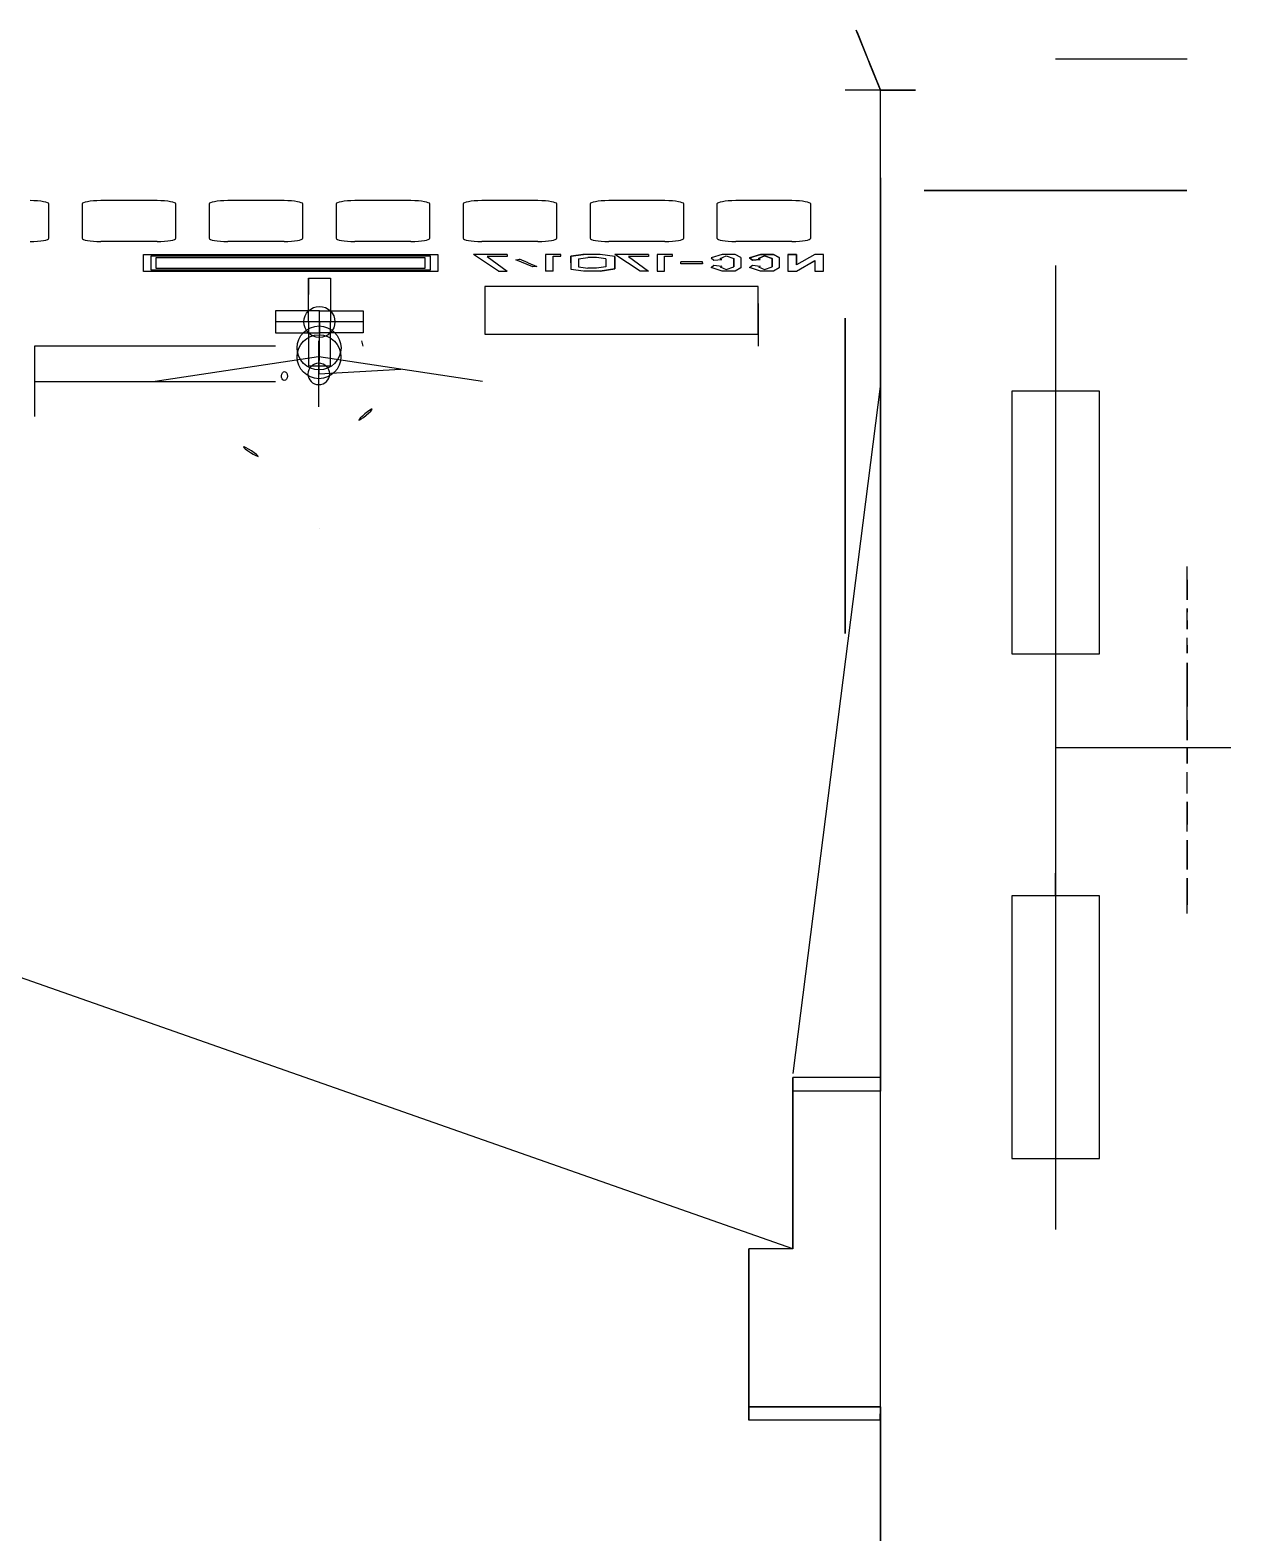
# Model space of a CAD drawing. Header units: inches. Extents: x -4.5 to 5.9, y -13.1 to 0.3.
# Drawn here: x -0.97 to 5.88, y -8.46 to 0.12 of the extents above; entities that cross this region are included whole.
import ezdxf

# ---------------------------------------------------------------- set-up
doc = ezdxf.new("R2010")
doc.units = ezdxf.units.IN
doc.header["$MEASUREMENT"] = 0

msp = doc.modelspace()

# ---------------------------------------------------------------- linework, layer by layer
for p, q in [((3.7385, 0.1167, 7.431), (3.7469, 0.0957, 7.6171)), ((3.8076, -0.0561, 7.4083), (3.7385, 0.1167, 7.431)), ((3.7469, 0.0957, 7.6171), (3.816, -0.0771, 7.5944)), ((3.816, -0.0771, 7.5944), (3.8076, -0.0561, 7.4083)), ((4.8758, -0.0481, 5.2291), (5.6258, -0.0481, 5.2291)), ((4.0758, -0.2265, 7.5804), (3.8758, -0.2265, 7.5804)), ((3.8758, -0.2265, 7.5804), (3.8758, -0.2265, 7.3804)), ((3.8758, -0.2265, 7.3804), (4.0758, -0.2265, 7.3804)), ((4.0758, -0.2265, 7.3804), (4.0758, -0.2265, 7.5804)), ((3.6758, -3.3265, 5.0971), (3.6758, -1.5265, 5.0971)), ((3.6758, -1.5265, 5.0971), (3.6758, -3.3265, 5.0971)), ((3.6758, -2.3265, 5.0971), (3.6758, -1.5265, 5.0971)), ((0.4258, -1.6874, 6.8471), (-0.9492, -1.6874, 6.8471)), ((-0.9492, -1.6874, 6.8471), (-0.9492, -2.0874, 6.8471)), ((0.671, -1.7473, 6.2622), (-0.2617, -1.8874, 6.8471)), ((1.6061, -1.8874, 6.8471), (0.6734, -1.7473, 6.2622)), ((0.6722, -1.8451, 7.0153), (1.1397, -1.8173, 6.5546)), ((-0.9492, -1.8874, 6.8471), (0.4258, -1.8874, 6.8471)), ((0.6758, -2.7265, 5.8471), (0.6758, -2.7265, 5.8471)), ((3.1258, -6.8372, 8.4506), (3.1258, -7.7376, 8.4506)), ((3.8758, -8.4172, 8.2308), (3.8758, -8.3372, 8.4506))]:
    msp.add_line(p, q)
at = {"extrusion": (0.928477, 0.371391, 1.20771e-14)}
for p, q in [((3.8076, -0.0561, 7.4083), (3.8758, -0.2265, 7.3804)), ((3.8758, -0.2265, 7.5804), (3.816, -0.0771, 7.5944))]:
    msp.add_line(p, q, dxfattribs=at)
at = {"extrusion": (1.83697e-16, 1, -6.12323e-17)}
for p, q in [((3.8758, -0.2265, 7.3804), (3.6758, -0.2265, 7.3804)), ((3.8758, -0.2265, 7.5804), (3.6758, -0.2265, 7.5804))]:
    msp.add_line(p, q, dxfattribs=at)
at = {"extrusion": (-4.64133e-15, 0.969925, -0.243405)}
msp.add_line((3.8758, -0.2265, 7.3804), (3.6758, -0.2265, 7.3804), dxfattribs=at)
at = {"extrusion": (1, -1.83697e-16, -4.28626e-16)}
msp.add_line((3.8758, -9.7188, 7.3804), (3.8758, -0.2265, 7.3804), dxfattribs=at)
at = {"extrusion": (1, 1.04157e-15, -1.11826e-15)}
for p, q in [((3.8758, -0.7265, 8.4506), (3.8758, -0.9315, 8.011)), ((3.8758, -0.7265, 8.4506), (3.8758, -1.9016, 8.4506)), ((3.8758, -0.9315, 8.011), (3.8758, -5.8592, 8.011))]:
    msp.add_line(p, q, dxfattribs=at)
at = {"extrusion": (1.81435e-16, 0.987688, 0.156434)}
for p, q in [((-0.2504, -0.8562, 9.7735), (-0.5711, -0.8562, 9.7735)), ((0.4739, -0.8562, 9.7735), (0.1533, -0.8562, 9.7735)), ((1.1983, -0.8562, 9.7735), (0.8777, -0.8562, 9.7735)), ((1.9227, -0.8562, 9.7735), (1.6021, -0.8562, 9.7735)), ((2.6471, -0.8562, 9.7735), (2.3264, -0.8562, 9.7735)), ((3.3714, -0.8562, 9.7735), (3.0508, -0.8562, 9.7735)), ((-0.8679, -1.0713, 11.1319), (-0.8679, -0.8751, 9.893)), ((-0.6779, -0.8751, 9.893), (-0.6779, -1.0713, 11.1319)), ((-0.1436, -1.0713, 11.1319), (-0.1436, -0.8751, 9.893)), ((0.0464, -0.8751, 9.893), (0.0464, -1.0713, 11.1319)), ((0.5808, -1.0713, 11.1319), (0.5808, -0.8751, 9.893)), ((0.7708, -0.8751, 9.893), (0.7708, -1.0713, 11.1319)), ((1.3052, -1.0713, 11.1319), (1.3052, -0.8751, 9.893)), ((1.4952, -0.8751, 9.893), (1.4952, -1.0713, 11.1319)), ((2.0296, -1.0713, 11.1319), (2.0296, -0.8751, 9.893)), ((2.2196, -0.8751, 9.893), (2.2196, -1.0713, 11.1319)), ((2.7539, -1.0713, 11.1319), (2.7539, -0.8751, 9.893)), ((2.9439, -0.8751, 9.893), (2.9439, -1.0713, 11.1319)), ((3.4783, -1.0713, 11.1319), (3.4783, -0.8751, 9.893)), ((-0.2504, -1.0903, 11.2514), (-0.5711, -1.0903, 11.2514)), ((0.4739, -1.0903, 11.2514), (0.1533, -1.0903, 11.2514)), ((1.1983, -1.0903, 11.2514), (0.8777, -1.0903, 11.2514)), ((1.9227, -1.0903, 11.2514), (1.6021, -1.0903, 11.2514)), ((2.6471, -1.0903, 11.2514), (2.3264, -1.0903, 11.2514)), ((3.3714, -1.0903, 11.2514), (3.0508, -1.0903, 11.2514))]:
    msp.add_line(p, q, dxfattribs=at)
at = {"color": 250, "extrusion": (1.7824e-16, 0.970296, -0.241922)}
for p, q in [((1.6983, -1.2583, 8.5596), (1.5552, -1.1634, 8.94)), ((1.7471, -1.1634, 8.94), (1.5552, -1.1634, 8.94)), ((1.7471, -1.1753, 8.8924), (1.6323, -1.1753, 8.8924)), ((1.6323, -1.1753, 8.8924), (1.7471, -1.2583, 8.5596)), ((1.7471, -1.1634, 8.94), (1.7471, -1.1753, 8.8924)), ((1.7961, -1.1933, 8.8203), (1.8173, -1.1903, 8.8321)), ((1.8941, -1.2343, 8.6556), (1.7961, -1.1933, 8.8203)), ((1.8663, -1.2108, 8.7498), (1.8173, -1.1903, 8.8321)), ((1.9662, -1.1634, 8.94), (1.9662, -1.2583, 8.5596)), ((2.0532, -1.1634, 8.94), (1.9662, -1.1634, 8.94)), ((2.0088, -1.2583, 8.5596), (2.0088, -1.1734, 8.8999)), ((2.0088, -1.1734, 8.8999), (2.0532, -1.1734, 8.8999)), ((2.0532, -1.1734, 8.8999), (2.0532, -1.1634, 8.94)), ((2.1103, -1.1741, 8.8972), (2.1828, -1.1639, 8.9378)), ((2.1103, -1.2108, 8.7498), (2.1103, -1.1741, 8.8972)), ((2.1103, -1.179, 8.8775), (2.1103, -1.2476, 8.6024)), ((2.1533, -1.1882, 8.8407), (2.2077, -1.1806, 8.8712)), ((2.1533, -1.1882, 8.8407), (2.1533, -1.2338, 8.6578)), ((2.2768, -1.1634, 8.94), (2.1788, -1.1634, 8.94)), ((2.256, -1.1806, 8.8712), (2.2077, -1.1806, 8.8712)), ((2.3104, -1.1882, 8.8407), (2.256, -1.1806, 8.8712)), ((2.3617, -1.1753, 8.8924), (2.2768, -1.1634, 8.94)), ((2.3104, -1.1882, 8.8407), (2.3104, -1.2338, 8.6578)), ((2.5536, -1.1634, 8.94), (2.3617, -1.1634, 8.94)), ((2.5047, -1.2583, 8.5596), (2.3617, -1.1634, 8.94)), ((2.3617, -1.1753, 8.8924), (2.3617, -1.2464, 8.6072)), ((2.5536, -1.1753, 8.8924), (2.4388, -1.1753, 8.8924)), ((2.4388, -1.1753, 8.8924), (2.5536, -1.2583, 8.5596)), ((2.5536, -1.1634, 8.94), (2.5536, -1.1753, 8.8924)), ((2.6516, -1.1634, 8.94), (2.6026, -1.1634, 8.94)), ((2.6026, -1.1634, 8.94), (2.6026, -1.2583, 8.5596)), ((2.6452, -1.2583, 8.5596), (2.6452, -1.1734, 8.8999)), ((2.6452, -1.1734, 8.8999), (2.6895, -1.1734, 8.8999)), ((2.6895, -1.1634, 8.94), (2.6516, -1.1634, 8.94)), ((2.6895, -1.1734, 8.8999), (2.6895, -1.1634, 8.94)), ((2.9739, -1.1634, 8.94), (2.91, -1.1831, 8.8609)), ((2.91, -1.1831, 8.8609), (2.9267, -1.1967, 8.8064)), ((2.9267, -1.1967, 8.8064), (2.9719, -1.1921, 8.8248)), ((2.9625, -1.1868, 8.8464), (2.9967, -1.1718, 8.9065)), ((2.9719, -1.1921, 8.8248), (2.9625, -1.1868, 8.8464)), ((3.0469, -1.1634, 8.94), (2.9739, -1.1634, 8.94)), ((2.9967, -1.1718, 8.9065), (3.0393, -1.1875, 8.8432)), ((3.0393, -1.2341, 8.6564), (3.0393, -1.1867, 8.8466)), ((3.0393, -1.1875, 8.8432), (3.0393, -1.235, 8.653)), ((3.0799, -1.1812, 8.8687), (3.0469, -1.1634, 8.94)), ((3.0799, -1.1812, 8.8687), (3.0799, -1.2405, 8.6309)), ((3.1928, -1.1634, 8.94), (3.1289, -1.1831, 8.8609)), ((3.1289, -1.1831, 8.8609), (3.1456, -1.1967, 8.8064)), ((3.1456, -1.1967, 8.8064), (3.1907, -1.1921, 8.8248)), ((3.1814, -1.1868, 8.8464), (3.2156, -1.1718, 8.9065)), ((3.1907, -1.1921, 8.8248), (3.1814, -1.1868, 8.8464)), ((3.2658, -1.1634, 8.94), (3.1928, -1.1634, 8.94)), ((3.2156, -1.1718, 8.9065), (3.2581, -1.1875, 8.8432)), ((3.2581, -1.2341, 8.6564), (3.2581, -1.1867, 8.8466)), ((3.2581, -1.1875, 8.8432), (3.2581, -1.235, 8.653)), ((3.2988, -1.1812, 8.8687), (3.2658, -1.1634, 8.94)), ((3.2988, -1.1812, 8.8687), (3.2988, -1.2405, 8.6309)), ((3.3968, -1.1634, 8.94), (3.3968, -1.2227, 8.7022)), ((1.6983, -1.2583, 8.5596), (1.7471, -1.2583, 8.5596)), ((1.8663, -1.2108, 8.7498), (1.9153, -1.2314, 8.6674)), ((1.9153, -1.2314, 8.6674), (1.8941, -1.2343, 8.6556)), ((2.0088, -1.2583, 8.5596), (1.9662, -1.2583, 8.5596)), ((2.1103, -1.2476, 8.6024), (2.1828, -1.2577, 8.5617)), ((2.1533, -1.2338, 8.6578), (2.2077, -1.2414, 8.6273)), ((2.2768, -1.2583, 8.5596), (2.1869, -1.2583, 8.5596)), ((2.256, -1.2414, 8.6273), (2.2077, -1.2414, 8.6273)), ((2.3104, -1.2338, 8.6578), (2.256, -1.2414, 8.6273)), ((2.3617, -1.2464, 8.6072), (2.2768, -1.2583, 8.5596)), ((2.5536, -1.2583, 8.5596), (2.5047, -1.2583, 8.5596)), ((2.6026, -1.2583, 8.5596), (2.6452, -1.2583, 8.5596)), ((2.861, -1.2049, 8.7736), (2.7385, -1.2049, 8.7736)), ((2.7385, -1.2168, 8.726), (2.7385, -1.2049, 8.7736)), ((2.861, -1.2168, 8.726), (2.7385, -1.2168, 8.726)), ((2.861, -1.2108, 8.7498), (2.861, -1.2049, 8.7736)), ((2.861, -1.2108, 8.7498), (2.861, -1.2168, 8.726)), ((2.91, -1.2385, 8.6387), (2.9267, -1.2249, 8.6932)), ((2.9739, -1.2583, 8.5596), (2.91, -1.2385, 8.6387)), ((2.9267, -1.2249, 8.6932), (2.9719, -1.2295, 8.6748)), ((2.9719, -1.2295, 8.6748), (2.9625, -1.2349, 8.6532)), ((2.9625, -1.2349, 8.6532), (2.9967, -1.2499, 8.5931)), ((3.0469, -1.2583, 8.5596), (2.9739, -1.2583, 8.5596)), ((2.9967, -1.2499, 8.5931), (3.0393, -1.2341, 8.6564)), ((3.0799, -1.2405, 8.6309), (3.0469, -1.2583, 8.5596)), ((3.1289, -1.2385, 8.6387), (3.1456, -1.2249, 8.6932)), ((3.1928, -1.2583, 8.5596), (3.1289, -1.2385, 8.6387)), ((3.1456, -1.2249, 8.6932), (3.1907, -1.2295, 8.6748)), ((3.1907, -1.2295, 8.6748), (3.1814, -1.2349, 8.6532)), ((3.1814, -1.2349, 8.6532), (3.2156, -1.2499, 8.5931)), ((3.2658, -1.2583, 8.5596), (3.1928, -1.2583, 8.5596)), ((3.2156, -1.2499, 8.5931), (3.2581, -1.2341, 8.6564)), ((3.2988, -1.2405, 8.6309), (3.2658, -1.2583, 8.5596)), ((3.3478, -1.2583, 8.5596), (3.3968, -1.2583, 8.5596))]:
    msp.add_line(p, q, dxfattribs=at)
at = {"extrusion": (0.035135, -1.56031e-17, -0.999383)}
for p, q in [((4.8758, -1.2265, 7.428), (4.8758, -6.7265, 7.428)), ((4.8758, -3.9765, 7.428), (5.8758, -3.9765, 7.4632))]:
    msp.add_line(p, q, dxfattribs=at)
at = {"color": 52}
for p, q in [((0.6133, -1.2981, 4.6354), (0.6133, -1.3919, 4.7291)), ((0.9258, -1.5481, 4.7291), (0.4258, -1.5481, 4.7291)), ((0.6758, -1.5481, 4.7291), (0.6722, -1.8451, 7.0153))]:
    msp.add_line(p, q, dxfattribs=at)
at = {"extrusion": (1.712e-15, 0.969925, -0.243405)}
msp.add_line((3.1785, -1.444, 7.817), (3.1785, -1.6874, 6.8471), dxfattribs=at)
at = {"extrusion": (1, -6.27786e-16, 2.22045e-16)}
for p, q in [((4.8758, -1.5543, 7.428), (4.8758, -1.9426, 5.9791)), ((4.8758, -1.9426, 5.9791), (4.8758, -2.072, 5.4962)), ((4.8758, -4.822, 5.9791), (4.8758, -4.6926, 5.4962)), ((4.8758, -4.822, 5.9791), (4.8758, -5.2102, 7.428))]:
    msp.add_line(p, q, dxfattribs=at)
at = {"color": 52, "extrusion": (-4.29631e-16, -0.243405, -0.969925)}
msp.add_line((0.6722, -2.0333, 7.0626), (0.6722, -1.657, 6.9681), dxfattribs=at)
at = {"color": 52, "extrusion": (1.712e-15, 0.969925, -0.243405)}
msp.add_line((0.9258, -1.6874, 6.8471), (0.9186, -1.657, 6.9681), dxfattribs=at)
at = {"extrusion": (-1, -1.45349e-16, 7.5086e-16)}
msp.add_line((3.6758, -1.6874, 6.8471), (3.6758, -2.0874, 6.8471), dxfattribs=at)
at = {"extrusion": (1, 1.45349e-16, -7.34788e-16)}
for p, q in [((3.8758, -1.9016, 8.011), (3.3758, -5.8372, 7.886)), ((3.8758, -1.9016, 8.4506), (3.8758, -5.9367, 8.4506)), ((3.8758, -6.3581, 10.8405), (3.8758, -5.8372, 7.886)), ((3.8758, -8.3372, 8.4506), (3.8758, -7.7376, 8.4506))]:
    msp.add_line(p, q, dxfattribs=at)
at = {"extrusion": (-3.67394e-16, 1, 1.17947e-16)}
msp.add_line((3.6758, -3.3265, 5.0971), (3.6758, -2.3265, 5.0971), dxfattribs=at)
at = {"extrusion": (1.83697e-16, 1, 0)}
msp.add_line((3.6758, -2.7265, 6.8471), (3.6758, -2.7265, 5.8471), dxfattribs=at)
at = {"color": 250, "extrusion": (1, -3.06162e-16, 3.06162e-16)}
for p, q in [((5.6258, -3.0854, 5.0347), (5.6258, -2.9435, 5.4235)), ((5.6258, -3.1339, 5.4235), (5.6258, -2.9435, 5.4235)), ((5.6258, -3.1339, 5.3749), (5.6258, -3.02, 5.3749)), ((5.6258, -3.02, 5.3749), (5.6258, -3.1339, 5.0347)), ((5.6258, -3.0854, 5.0347), (5.6258, -3.1339, 5.0347)), ((5.6258, -3.1339, 5.4235), (5.6258, -3.1339, 5.3749)), ((5.6258, -3.2797, 5.1328), (5.6258, -3.1825, 5.3012)), ((5.6258, -3.1825, 5.3012), (5.6258, -3.2035, 5.3133)), ((5.6258, -3.2521, 5.2291), (5.6258, -3.2035, 5.3133)), ((5.6258, -3.2521, 5.2291), (5.6258, -3.3007, 5.145)), ((5.6258, -3.3007, 5.145), (5.6258, -3.2797, 5.1328)), ((5.6258, -3.3512, 5.4235), (5.6258, -3.3512, 5.0347)), ((5.6258, -3.4375, 5.4235), (5.6258, -3.3512, 5.4235)), ((5.6258, -3.3935, 5.0347), (5.6258, -3.3512, 5.0347)), ((5.6258, -3.3935, 5.0347), (5.6258, -3.3935, 5.3826)), ((5.6258, -3.3935, 5.3826), (5.6258, -3.4375, 5.3826)), ((5.6258, -3.4375, 5.3826), (5.6258, -3.4375, 5.4235)), ((5.6258, -3.4942, 5.2291), (5.6258, -3.4942, 5.3799)), ((5.6258, -3.4942, 5.3597), (5.6258, -3.4942, 5.0784)), ((5.6258, -3.4942, 5.0784), (5.6258, -3.5661, 5.0369)), ((5.6258, -3.4942, 5.3799), (5.6258, -3.5661, 5.4214)), ((5.6258, -3.5367, 5.1351), (5.6258, -3.5907, 5.104)), ((5.6258, -3.5367, 5.3221), (5.6258, -3.5907, 5.3532)), ((5.6258, -3.5367, 5.3221), (5.6258, -3.5367, 5.1351)), ((5.6258, -3.6593, 5.4235), (5.6258, -3.562, 5.4235)), ((5.6258, -3.6593, 5.0347), (5.6258, -3.5701, 5.0347)), ((5.6258, -3.6386, 5.3532), (5.6258, -3.5907, 5.3532)), ((5.6258, -3.6386, 5.104), (5.6258, -3.5907, 5.104)), ((5.6258, -3.6926, 5.1351), (5.6258, -3.6386, 5.104)), ((5.6258, -3.6926, 5.3221), (5.6258, -3.6386, 5.3532)), ((5.6258, -3.7434, 5.0833), (5.6258, -3.6593, 5.0347)), ((5.6258, -3.7434, 5.3749), (5.6258, -3.6593, 5.4235)), ((5.6258, -3.6926, 5.3221), (5.6258, -3.6926, 5.1351)), ((5.6258, -3.7434, 5.3749), (5.6258, -3.7434, 5.0833)), ((5.6258, -3.9338, 5.4235), (5.6258, -3.7434, 5.4235)), ((5.6258, -3.8853, 5.0347), (5.6258, -3.7434, 5.4235)), ((5.6258, -3.9338, 5.3749), (5.6258, -3.8199, 5.3749)), ((5.6258, -3.8199, 5.3749), (5.6258, -3.9338, 5.0347)), ((5.6258, -3.9338, 5.0347), (5.6258, -3.8853, 5.0347)), ((5.6258, -3.9338, 5.4235), (5.6258, -3.9338, 5.3749)), ((5.6258, -4.031, 5.4235), (5.6258, -3.9824, 5.4235)), ((5.6258, -3.9824, 5.4235), (5.6258, -3.9824, 5.0347)), ((5.6258, -3.9824, 5.0347), (5.6258, -4.0246, 5.0347)), ((5.6258, -4.0246, 5.0347), (5.6258, -4.0246, 5.3826)), ((5.6258, -4.0246, 5.3826), (5.6258, -4.0686, 5.3826)), ((5.6258, -4.0686, 5.4235), (5.6258, -4.031, 5.4235)), ((5.6258, -4.0686, 5.3826), (5.6258, -4.0686, 5.4235)), ((5.6258, -4.2387, 5.2534), (5.6258, -4.1172, 5.2534)), ((5.6258, -4.2387, 5.2048), (5.6258, -4.1172, 5.2048)), ((5.6258, -4.1172, 5.2048), (5.6258, -4.1172, 5.2534)), ((5.6258, -4.2387, 5.2291), (5.6258, -4.2387, 5.2048)), ((5.6258, -4.2387, 5.2291), (5.6258, -4.2387, 5.2534)), ((5.6258, -4.3507, 5.0347), (5.6258, -4.2873, 5.1156)), ((5.6258, -4.2873, 5.1156), (5.6258, -4.3038, 5.1713)), ((5.6258, -4.3507, 5.4235), (5.6258, -4.2873, 5.3427)), ((5.6258, -4.2873, 5.3427), (5.6258, -4.3038, 5.287)), ((5.6258, -4.3038, 5.1713), (5.6258, -4.3486, 5.1525)), ((5.6258, -4.3038, 5.287), (5.6258, -4.3486, 5.3058)), ((5.6258, -4.3486, 5.1525), (5.6258, -4.3394, 5.1304)), ((5.6258, -4.3394, 5.1304), (5.6258, -4.3733, 5.069)), ((5.6258, -4.3486, 5.3058), (5.6258, -4.3394, 5.3279)), ((5.6258, -4.3394, 5.3279), (5.6258, -4.3733, 5.3893)), ((5.6258, -4.4231, 5.0347), (5.6258, -4.3507, 5.0347)), ((5.6258, -4.4231, 5.4235), (5.6258, -4.3507, 5.4235)), ((5.6258, -4.3733, 5.069), (5.6258, -4.4155, 5.1337)), ((5.6258, -4.3733, 5.3893), (5.6258, -4.4155, 5.3246)), ((5.6258, -4.4155, 5.1337), (5.6258, -4.4155, 5.3281)), ((5.6258, -4.4155, 5.3246), (5.6258, -4.4155, 5.1302)), ((5.6258, -4.4558, 5.1076), (5.6258, -4.4231, 5.0347)), ((5.6258, -4.4558, 5.3506), (5.6258, -4.4231, 5.4235)), ((5.6258, -4.4558, 5.3506), (5.6258, -4.4558, 5.1076)), ((5.6258, -4.5678, 5.0347), (5.6258, -4.5044, 5.1156)), ((5.6258, -4.5044, 5.1156), (5.6258, -4.5209, 5.1713)), ((5.6258, -4.5678, 5.4235), (5.6258, -4.5044, 5.3427)), ((5.6258, -4.5044, 5.3427), (5.6258, -4.5209, 5.287)), ((5.6258, -4.5209, 5.1713), (5.6258, -4.5657, 5.1525)), ((5.6258, -4.5209, 5.287), (5.6258, -4.5657, 5.3058)), ((5.6258, -4.5657, 5.1525), (5.6258, -4.5565, 5.1304)), ((5.6258, -4.5565, 5.1304), (5.6258, -4.5904, 5.069)), ((5.6258, -4.5657, 5.3058), (5.6258, -4.5565, 5.3279)), ((5.6258, -4.5565, 5.3279), (5.6258, -4.5904, 5.3893)), ((5.6258, -4.6402, 5.0347), (5.6258, -4.5678, 5.0347)), ((5.6258, -4.6402, 5.4235), (5.6258, -4.5678, 5.4235)), ((5.6258, -4.5904, 5.069), (5.6258, -4.6326, 5.1337)), ((5.6258, -4.5904, 5.3893), (5.6258, -4.6326, 5.3246)), ((5.6258, -4.6326, 5.1337), (5.6258, -4.6326, 5.3281)), ((5.6258, -4.6326, 5.3246), (5.6258, -4.6326, 5.1302)), ((5.6258, -4.6729, 5.1076), (5.6258, -4.6402, 5.0347)), ((5.6258, -4.6729, 5.3506), (5.6258, -4.6402, 5.4235)), ((5.6258, -4.6729, 5.3506), (5.6258, -4.6729, 5.1076)), ((5.6258, -4.7215, 5.0347), (5.6258, -4.7701, 5.0347)), ((5.6258, -4.7701, 5.0347), (5.6258, -4.7215, 5.0347)), ((5.6258, -4.7215, 5.0347), (5.6258, -4.7215, 5.4235)), ((5.6258, -4.7215, 5.4235), (5.6258, -4.7701, 5.4235)), ((5.6258, -4.7701, 5.4235), (5.6258, -4.7701, 5.1805)), ((5.6258, -4.8743, 5.4235), (5.6258, -4.7701, 5.1805)), ((5.6258, -4.7701, 5.0347), (5.6258, -4.8743, 5.2777)), ((5.6258, -4.9229, 5.0347), (5.6258, -4.8743, 5.0347)), ((5.6258, -4.8743, 5.0347), (5.6258, -4.8743, 5.2777)), ((5.6258, -4.9229, 5.4235), (5.6258, -4.8743, 5.4235)), ((5.6258, -4.9229, 5.0347), (5.6258, -4.9229, 5.4235))]:
    msp.add_line(p, q, dxfattribs=at)
at = {"color": 250, "extrusion": (-1, 3.06162e-16, -4.28626e-16)}
msp.add_line((5.6258, -4.7701, 5.4235), (5.6258, -4.7701, 5.2291), dxfattribs=at)
at = {"extrusion": (7.66952e-17, 1, 3.70804e-15)}
msp.add_line((3.8758, -5.8592, 8.011), (3.3758, -5.8592, 8.011), dxfattribs=at)
at = {"extrusion": (-1, -3.67394e-16, 1.10218e-15)}
for p, q in [((3.8758, -6.3581, 10.8405), (3.8758, -5.8372, 7.886)), ((3.8758, -6.8372, 7.886), (3.8758, -5.8372, 7.886)), ((3.8758, -6.8372, 10.8405), (3.8758, -6.3581, 10.8405)), ((3.8758, -7.3162, 10.8405), (3.8758, -6.8372, 10.8405)), ((3.8758, -7.8372, 7.886), (3.8758, -6.8372, 7.886)), ((3.8758, -7.8372, 7.886), (3.8758, -7.3162, 10.8405))]:
    msp.add_line(p, q, dxfattribs=at)
at = {"extrusion": (1.22467e-16, 1, -3.06152e-16)}
msp.add_line((3.8758, -5.9367, 8.4506), (3.8758, -5.8592, 8.011), dxfattribs=at)
at = {"extrusion": (-1, -3.83476e-17, 4.93038e-32)}
for p, q in [((3.8758, -5.9367, 8.4506), (3.3758, -5.9367, 8.4506)), ((3.1258, -6.8372, 8.011), (3.1258, -7.8151, 8.0113)), ((3.8758, -7.8133, 8.011), (3.1258, -7.8151, 8.0113))]:
    msp.add_line(p, q, dxfattribs=at)
at = {"extrusion": (-1.83697e-16, -1, 2.22045e-16)}
for p, q in [((3.3758, -6.8372, 8.011), (3.1258, -6.8372, 8.011)), ((3.3758, -6.8372, 8.4506), (3.1258, -6.8372, 8.4506)), ((3.8758, -7.7376, 8.4506), (3.1258, -7.7376, 8.4506)), ((3.8748, -7.8151, 8.0211), (3.8758, -7.7376, 8.4506)), ((3.8758, -8.4172, 8.2308), (3.8758, -8.3372, 8.4506)), ((3.8758, -8.338, 8.0134), (3.8758, -8.5862, 8.011)), ((3.8758, -8.338, 8.0134), (3.8758, -8.4172, 8.2308))]:
    msp.add_line(p, q, dxfattribs=at)
at = {"extrusion": (1, -1.22467e-16, -6.6219e-17)}
for p, q in [((3.8758, -7.8128, 8.0212), (3.8758, -8.338, 8.0134)), ((3.8758, -8.3372, 8.4506), (3.8758, -8.4172, 8.2308)), ((3.8758, -8.4172, 8.2308), (3.8758, -8.338, 8.0134))]:
    msp.add_line(p, q, dxfattribs=at)
at = {"extrusion": (-1, 1.83697e-16, 2.22045e-16)}
msp.add_line((3.8758, -8.6825, 8.2308), (3.8758, -8.2139, 7.6724), dxfattribs=at)
at = {"extrusion": (1.22467e-16, 1, -2.1514e-16)}
msp.add_line((3.8758, -8.4172, 8.2308), (3.8758, -8.338, 8.0134), dxfattribs=at)
at = {"extrusion": (1.712e-15, 0.969925, -0.243405)}
for points, elevation in [([(-1.3508, 8.3879), (-1.3508, 7.9873), (0.3279, 7.9873), (0.3279, 8.3879)], -3.3041), ([(-1.3508, 8.3879), (-1.3508, 7.9873), (0.3279, 7.9873), (0.3279, 8.3879)], -3.3041), ([(0.2859, 8.0292), (-1.3088, 8.0292), (-1.3088, 8.346), (0.2859, 8.346)], -3.3041), ([(-1.2775, 8.0605), (0.2547, 8.0605), (0.2547, 8.3147), (-1.2775, 8.3147)], -3.3041), ([(-3.1785, 7.6325), (-1.6193, 7.6325), (-1.6193, 6.5112), (-3.1785, 6.5112)], -3.3032)]:
    msp.add_lwpolyline(points, close=True, dxfattribs=dict(at, elevation=elevation))
at = {"color": 250, "extrusion": (2.54355e-16, 0.970296, -0.241922), "elevation": -3.2916}
for points in [[(-2.3617, 8.344), (-2.2768, 8.393), (-2.1828, 8.3908), (-2.1103, 8.3489), (-2.1103, 8.045), (-2.1828, 8.0031), (-2.2768, 8.001), (-2.3617, 8.05), (-2.3617, 8.344)], [(-3.1907, 8.2742), (-3.1456, 8.2553), (-3.1289, 8.3114), (-3.1928, 8.393), (-3.2658, 8.393), (-3.2988, 8.3195), (-3.2988, 8.0745), (-3.2658, 8.001), (-3.1928, 8.001), (-3.1289, 8.0825), (-3.1456, 8.1386), (-3.1907, 8.1197), (-3.1814, 8.0974), (-3.2156, 8.0354), (-3.2581, 8.0972), (-3.2581, 8.2967), (-3.2156, 8.3585), (-3.1814, 8.2965), (-3.1907, 8.2742)], [(-3.5508, 8.001), (-3.5508, 8.393), (-3.5018, 8.393), (-3.3968, 8.148), (-3.3968, 8.393), (-3.3478, 8.393), (-3.3478, 8.001), (-3.3968, 8.001), (-3.5018, 8.246), (-3.5018, 8.001), (-3.5508, 8.001)]]:
    msp.add_lwpolyline(points, dxfattribs=at)
at = {"color": 250, "extrusion": (-1.7824e-16, -0.970296, 0.241922), "elevation": 3.2916}
msp.add_lwpolyline([(3.3478, 8.393), (3.3968, 8.393), (3.3968, 8.197)], dxfattribs=at)
at = {"color": 52, "elevation": 4.5416}
for points in [[(0.6133, -1.5481), (0.6133, -1.2981), (0.7383, -1.2981), (0.7383, -1.5481)], [(0.6758, -1.4856), (0.4258, -1.4856), (0.4258, -1.6106), (0.6758, -1.6106)], [(0.9258, -1.6106), (0.6758, -1.6106), (0.6758, -1.4856), (0.9258, -1.4856)], [(0.7383, -1.7981), (0.7383, -1.5481), (0.6133, -1.5481), (0.6133, -1.7981)]]:
    msp.add_lwpolyline(points, close=True, dxfattribs=at)
at = {"elevation": 5.9791}
for points in [[(5.1258, -1.9426), (4.6258, -1.9426), (4.6258, -3.4426), (5.1258, -3.4426)], [(5.1258, -4.822), (4.6258, -4.822), (4.6258, -6.322), (5.1258, -6.322)]]:
    msp.add_lwpolyline(points, close=True, dxfattribs=at)
at = {"color": 250, "extrusion": (1, -3.06162e-16, 0), "elevation": 5.6258}
for points in [[(-3.7434, 5.3749), (-3.6593, 5.4235), (-3.562, 5.4235), (-3.4942, 5.3799), (-3.4942, 5.0784), (-3.5661, 5.0369), (-3.6593, 5.0347), (-3.7434, 5.0833), (-3.7434, 5.3749)], [(-4.5209, 5.287), (-4.5044, 5.3427), (-4.5678, 5.4235), (-4.6402, 5.4235), (-4.6729, 5.3506), (-4.6729, 5.1076), (-4.6402, 5.0347), (-4.5678, 5.0347), (-4.5044, 5.1156), (-4.5209, 5.1713), (-4.5657, 5.1525), (-4.5565, 5.1304), (-4.5904, 5.069), (-4.6326, 5.142), (-4.6326, 5.3246), (-4.5904, 5.3893), (-4.5555, 5.3289), (-4.5653, 5.3056), (-4.5209, 5.287)], [(-4.5209, 5.287), (-4.5044, 5.3427), (-4.5678, 5.4235), (-4.6402, 5.4235), (-4.6729, 5.3506), (-4.6729, 5.1076), (-4.6402, 5.0347), (-4.5678, 5.0347), (-4.5044, 5.1156), (-4.5209, 5.1713), (-4.5657, 5.1525), (-4.5565, 5.1304), (-4.5904, 5.069), (-4.6326, 5.142), (-4.6326, 5.3246), (-4.5904, 5.3893), (-4.5555, 5.3289), (-4.5653, 5.3056), (-4.5209, 5.287)]]:
    msp.add_lwpolyline(points, dxfattribs=at)
at = {"extrusion": (1, 3.64906e-16, -8.88178e-16), "elevation": 3.3758}
msp.add_lwpolyline([(-6.8372, 8.4506), (-6.8372, 8.011), (-5.8592, 8.011), (-5.9367, 8.4506), (-6.8372, 8.4506)], dxfattribs=at)
at = {"extrusion": (-1, -3.83476e-17, 4.93038e-32), "elevation": -3.1258}
msp.add_lwpolyline([(6.8372, 8.4506), (6.8373, 8.011), (7.8151, 8.0113), (7.7376, 8.4506)], close=True, dxfattribs=at)
at = {"extrusion": (-2.60392e-16, 1, -2.22045e-16), "elevation": -7.7376}
msp.add_lwpolyline([(-3.1258, 8.4506), (-3.8758, 8.4506)], dxfattribs=at)
at = {"elevation": 8.4506}
msp.add_lwpolyline([(3.8758, -7.7376), (3.8758, -8.3372)], dxfattribs=at)
msp.add_lwpolyline([(3.8758, -7.7376), (3.8758, -8.3372)], dxfattribs=at)
at = {"extrusion": (-1, -3.83476e-17, 4.93038e-32), "elevation": -3.8758}
msp.add_lwpolyline([(8.338, 8.0134), (8.4172, 8.2308), (8.3372, 8.4506), (7.7376, 8.4506), (7.8151, 8.0211), (8.338, 8.0134)], dxfattribs=at)
at = {"extrusion": (1, 1.04157e-15, -1.11826e-15), "elevation": 3.8758}
msp.add_lwpolyline([(-8.2139, 8.7893), (-8.4172, 8.2308), (-8.2139, 7.6724), (-8.6825, 8.2308)], close=True, dxfattribs=at)
at = {"color": 250}
msp.add_polyline3d([(3.3478, -1.1634, 8.94), (3.3478, -1.2583, 8.5596), (3.3968, -1.2583, 8.5596), (3.5018, -1.199, 8.7973), (3.5018, -1.2583, 8.5596), (3.5508, -1.2583, 8.5596), (3.5508, -1.1634, 8.94), (3.5018, -1.1634, 8.94), (3.3968, -1.2227, 8.7022)], dxfattribs=at)
msp.add_polyline3d([(3.3758, -6.8372, 8.011), (3.3758, -5.8592, 8.011), (3.3758, -5.9367, 8.4506), (3.3758, -6.8372, 8.4506), (-1.2109, -5.2265, 5.8471)])
at = {"extrusion": (-1.83697e-16, -1, 2.22045e-16)}
msp.add_circle((4.8749, 5.2291, 0.7981), 0.75, dxfattribs=at)
at = {"color": 52}
for centre, radius in [((0.6758, -1.5481, 4.7291), 0.0884), ((0.6734, -1.7473, 6.2622), 0.125), ((0.674, -1.6966, 5.8722), 0.125)]:
    msp.add_circle(centre, radius, dxfattribs=at)
at = {"color": 52, "extrusion": (-4.29631e-16, -0.243405, -0.969925)}
msp.add_circle((0.6722, 3.4972, -6.3552), 0.0625, dxfattribs=at)
at = {"extrusion": (0.711653, -0.042341, 0.701254)}
msp.add_circle((-1.8255, 4.4624, 5.2108), 0.025, dxfattribs=at)
at = {"extrusion": (-0.627012, 0.772636, -0.099443)}
msp.add_circle((0.58, 6.0542, -2.8204), 0.05, dxfattribs=at)
at = {"extrusion": (0.535935, 0.837353, -0.107772)}
msp.add_circle((-1.4735, 6.0899, -2.4445), 0.05, dxfattribs=at)
at = {"extrusion": (1.81435e-16, 0.987688, 0.156434)}
for centre, start, end in [((0.9898, 9.9081, 0.6833), 180, 262.93747), ((0.5561, 9.9081, 0.6833), 277.06253, 0), ((0.2654, 9.9081, 0.6833), 180, 262.93747), ((-0.1683, 9.9081, 0.6833), 277.06253, 0), ((-0.4589, 9.9081, 0.6833), 180, 262.93747), ((-0.8927, 9.9081, 0.6833), 277.06253, 0), ((-1.1833, 9.9081, 0.6833), 180, 262.93747), ((-1.617, 9.9081, 0.6833), 277.06253, 0), ((-1.9077, 9.9081, 0.6833), 180, 262.93747), ((-2.3414, 9.9081, 0.6833), 277.06253, 0), ((-2.6321, 9.9081, 0.6833), 180, 262.93747), ((-3.0658, 9.9081, 0.6833), 277.06253, 0), ((-3.3564, 9.9081, 0.6833), 180, 262.93747), ((0.9898, 11.1625, 0.6833), 97.06253, 180), ((0.5561, 11.1625, 0.6833), 0, 82.93747), ((0.2654, 11.1625, 0.6833), 97.06253, 180), ((-0.1683, 11.1625, 0.6833), 0, 82.93747), ((-0.4589, 11.1625, 0.6833), 97.06253, 180), ((-0.8927, 11.1625, 0.6833), 0, 82.93747), ((-1.1833, 11.1625, 0.6833), 97.06253, 180), ((-1.617, 11.1625, 0.6833), 0, 82.93747), ((-1.9077, 11.1625, 0.6833), 97.06253, 180), ((-2.3414, 11.1625, 0.6833), 0, 82.93747), ((-2.6321, 11.1625, 0.6833), 97.06253, 180), ((-3.0658, 11.1625, 0.6833), 0, 82.93747), ((-3.3564, 11.1625, 0.6833), 97.06253, 180)]:
    msp.add_arc(centre, 0.1219, start, end, dxfattribs=at)

doc.saveas('drawing.dxf')
